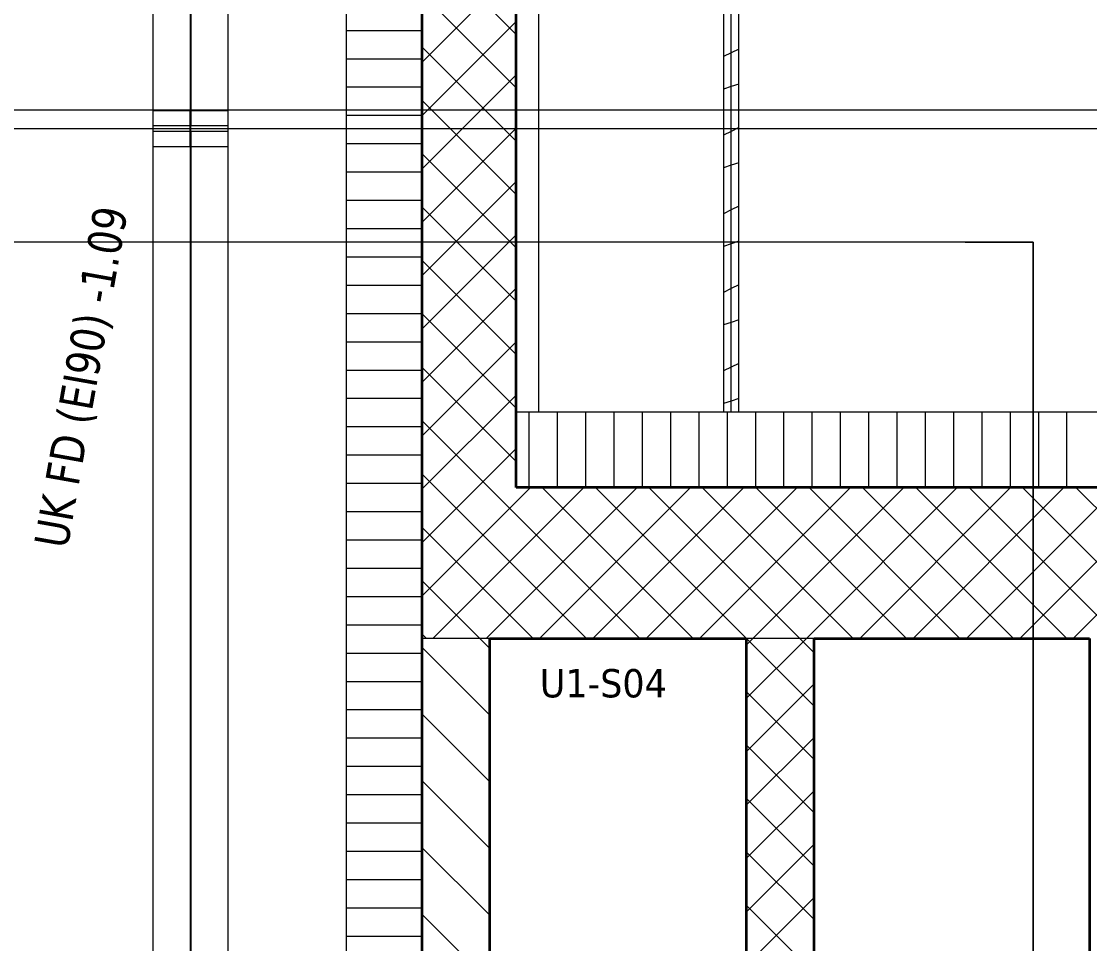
# Model space of a CAD drawing. Extents: x -982 to 937, y -179 to 616.
# Drawn here: x -503.9 to -447.3, y 103.4 to 152.3 of the extents above; entities that cross this region are included whole.
import ezdxf
from ezdxf.lldxf.tags import DXFTag

# ---------------------------------------------------------------- set-up
doc = ezdxf.new("R2010")
doc.units = 0
doc.layers.get('0').update_dxf_attribs({"lineweight": 13})
for name, color, linetype, lineweight in [('A-____-NOTE-TEXT', 7, 'Continuous', 9), ('A-AREA-____-IDEN', 7, 'Continuous', 5), ('A-DETL-____-HDLN', 7, '_Verdeckte Linien_', 9), ('A-FLOR-____-OVHD', 7, 'Strichpunkt - Fein', 9), ('A-GENM-____-OTLN', 7, 'Continuous', 9), ('A-WALL-____-MCUT', 7, 'Continuous', 35), ('A-WALL-____-PATT', 7, 'Continuous', 35), ('A-WALL-FNSH-MCUT', 7, 'Continuous', 35)]:
    doc.layers.add(name, color=color, linetype=linetype, lineweight=lineweight)
doc.layers.add('EL01_WAN_Röhre Boden', color=7, linetype='Continuous', lineweight=13, true_color=0xff6666)
doc.styles.get("Standard").update_dxf_attribs({"font": 'arial.ttf'})
tags = doc.linetypes.add('_Verdeckte Linien_', pattern=[0.15, 0.1, -0.05]).pattern_tags.tags
tags[6:7] = [DXFTag(74, 4), DXFTag(75, 0), DXFTag(340, '0'), DXFTag(46, 1.0), DXFTag(50, 0.0), DXFTag(44, 0.0), DXFTag(45, 0.0)]
tags[4:5] = [DXFTag(74, 4), DXFTag(75, 0), DXFTag(340, '0'), DXFTag(46, 1.0), DXFTag(50, 0.0), DXFTag(44, 0.0), DXFTag(45, 0.0)]
tags = doc.linetypes.add('ACAD_ISO03W100', pattern=[30, 12, -18]).pattern_tags.tags
tags[6:7] = [DXFTag(74, 4), DXFTag(75, 0), DXFTag(340, '0'), DXFTag(46, 0.0), DXFTag(50, 0.0), DXFTag(44, 0.0), DXFTag(45, 0.0)]
tags[4:5] = [DXFTag(74, 4), DXFTag(75, 0), DXFTag(340, '0'), DXFTag(46, 0.0), DXFTag(50, 0.0), DXFTag(44, 0.0), DXFTag(45, 0.0)]
tags = doc.linetypes.add('Strichpunkt - Fein', pattern=[0.2, 0.1, -0.05, 0, -0.05]).pattern_tags.tags
tags[10:11] = [DXFTag(74, 4), DXFTag(75, 0), DXFTag(340, '0'), DXFTag(46, 1.0), DXFTag(50, 0.0), DXFTag(44, 0.0), DXFTag(45, 0.0)]
tags[8:9] = [DXFTag(74, 4), DXFTag(75, 0), DXFTag(340, '0'), DXFTag(46, 1.0), DXFTag(50, 0.0), DXFTag(44, 0.0), DXFTag(45, 0.0)]
tags[6:7] = [DXFTag(74, 4), DXFTag(75, 0), DXFTag(340, '0'), DXFTag(46, 1.0), DXFTag(50, 0.0), DXFTag(44, 0.0), DXFTag(45, 0.0)]
tags[4:5] = [DXFTag(74, 4), DXFTag(75, 0), DXFTag(340, '0'), DXFTag(46, 1.0), DXFTag(50, 0.0), DXFTag(44, 0.0), DXFTag(45, 0.0)]
tags = doc.linetypes.add('STRICHPUNKT2', pattern=[12.7, 6.35, -3.175, 0, -3.175]).pattern_tags.tags
tags[10:11] = [DXFTag(74, 4), DXFTag(75, 0), DXFTag(340, '0'), DXFTag(46, 0.0), DXFTag(50, 0.0), DXFTag(44, 0.0), DXFTag(45, 0.0)]
tags[8:9] = [DXFTag(74, 4), DXFTag(75, 0), DXFTag(340, '0'), DXFTag(46, 0.0), DXFTag(50, 0.0), DXFTag(44, 0.0), DXFTag(45, 0.0)]
tags[6:7] = [DXFTag(74, 4), DXFTag(75, 0), DXFTag(340, '0'), DXFTag(46, 0.0), DXFTag(50, 0.0), DXFTag(44, 0.0), DXFTag(45, 0.0)]
tags[4:5] = [DXFTag(74, 4), DXFTag(75, 0), DXFTag(340, '0'), DXFTag(46, 0.0), DXFTag(50, 0.0), DXFTag(44, 0.0), DXFTag(45, 0.0)]

# ---------------------------------------------------------------- blocks, each defined once
blk = doc.blocks.new('Referenz-A0UJ2GQRXE', base_point=(-954.019, -167.52))
at = {"layer": 'A-DETL-____-HDLN', "color": 0, "linetype": '_Verdeckte Linien_', "ltscale": 0.13}
for p, q in [((-178.659, 147.593), (-548.359, 147.593)), ((-364.059, 146.593), (-537.388, 146.593)), ((-450.259, 140.593), (-528.674, 140.593)), ((-453.859, 140.593), (-450.259, 140.593)), ((-450.259, 64.793), (-450.259, 140.593)), ((-450.259, 140.593), (-450.259, 46.293))]:
    blk.add_line(p, q, dxfattribs=at)
at = {"layer": 'A-FLOR-____-OVHD', "color": 0, "linetype": 'Strichpunkt - Fein', "ltscale": 0.13}
blk.add_line((-476.459, 131.593), (-476.459, 221.793), dxfattribs=at)
at = {"layer": 'A-GENM-____-OTLN', "color": 0, "linetype": '_Verdeckte Linien_', "ltscale": 0.13}
for p, q in [((-447.259, 119.593), (-461.859, 119.593)), ((-461.859, 119.593), (-461.859, 65.593)), ((-447.259, 65.593), (-447.259, 119.593))]:
    blk.add_line(p, q, dxfattribs=at)
at = {"layer": 'A-WALL-____-MCUT', "color": 0, "linetype": 'Continuous', "lineweight": 9, "ltscale": 0.13}
for p, q in [((-486.659, 222.993), (-486.659, 59.593)), ((-466.259, 131.593), (-466.259, 198.193)), ((-350.259, 131.593), (-477.659, 131.593)), ((-479.059, 119.593), (-482.659, 119.593)), ((-461.859, 119.593), (-465.459, 119.593))]:
    blk.add_line(p, q, dxfattribs=at)
at = {"layer": 'A-WALL-____-MCUT', "color": 0, "linetype": 'Continuous', "ltscale": 0.35}
for p, q in [((-482.659, 222.793), (-482.659, 59.593)), ((-477.659, 127.593), (-477.659, 222.793)), ((-350.259, 127.593), (-477.659, 127.593)), ((-479.059, 65.593), (-479.059, 119.593)), ((-479.059, 119.593), (-465.459, 119.593)), ((-465.459, 119.593), (-465.459, 65.593)), ((-461.859, 119.593), (-447.259, 119.593)), ((-461.859, 65.593), (-461.859, 119.593)), ((-447.259, 119.593), (-447.259, 61.593))]:
    blk.add_line(p, q, dxfattribs=at)
at = {"layer": 'A-WALL-____-PATT', "color": 0, "linetype": 'Continuous', "lineweight": 9, "ltscale": 0.13}
for p, q in [((-477.659, 151.605), (-482.659, 156.605)), ((-482.659, 150.12), (-477.659, 155.12)), ((-477.659, 148.777), (-482.659, 153.777)), ((-482.659, 151.802), (-486.659, 151.802)), ((-482.659, 147.292), (-477.659, 152.292)), ((-477.659, 145.948), (-482.659, 150.948)), ((-466.259, 150.631), (-466.659, 150.431)), ((-465.859, 150.831), (-466.259, 150.631)), ((-482.659, 150.302), (-486.659, 150.302)), ((-482.659, 144.463), (-477.659, 149.463)), ((-465.859, 148.97), (-466.259, 148.836)), ((-482.659, 148.802), (-486.659, 148.802)), ((-466.259, 148.836), (-466.659, 148.703)), ((-477.659, 143.12), (-482.659, 148.12)), ((-482.659, 147.302), (-486.659, 147.302)), ((-465.859, 146.666), (-466.259, 146.466)), ((-482.659, 141.635), (-477.659, 146.635)), ((-466.259, 146.466), (-466.659, 146.266)), ((-482.659, 145.802), (-486.659, 145.802)), ((-477.659, 140.291), (-482.659, 145.291)), ((-466.259, 144.671), (-466.659, 144.538)), ((-465.859, 144.805), (-466.259, 144.671)), ((-482.659, 144.302), (-486.659, 144.302)), ((-482.659, 138.807), (-477.659, 143.807)), ((-482.659, 142.802), (-486.659, 142.802)), ((-477.659, 137.463), (-482.659, 142.463)), ((-466.259, 142.301), (-466.659, 142.101)), ((-465.859, 142.501), (-466.259, 142.301)), ((-482.659, 141.302), (-486.659, 141.302)), ((-482.659, 135.978), (-477.659, 140.978)), ((-466.259, 140.507), (-466.659, 140.373)), ((-465.859, 140.64), (-466.259, 140.507)), ((-482.659, 139.802), (-486.659, 139.802)), ((-477.659, 134.635), (-482.659, 139.635)), ((-482.659, 138.302), (-486.659, 138.302)), ((-465.859, 138.336), (-466.259, 138.136)), ((-482.659, 133.15), (-477.659, 138.15)), ((-466.259, 138.136), (-466.659, 137.936)), ((-482.659, 136.802), (-486.659, 136.802)), ((-477.659, 131.806), (-482.659, 136.806)), ((-465.859, 136.475), (-466.259, 136.342)), ((-466.259, 136.342), (-466.659, 136.209)), ((-482.659, 135.302), (-486.659, 135.302)), ((-482.659, 130.321), (-477.659, 135.321)), ((-482.659, 133.802), (-486.659, 133.802)), ((-477.659, 128.978), (-482.659, 133.978)), ((-466.259, 133.972), (-466.659, 133.772)), ((-465.859, 134.172), (-466.259, 133.972)), ((-482.659, 132.302), (-486.659, 132.302)), ((-482.559, 127.593), (-477.659, 132.493)), ((-466.259, 132.177), (-466.659, 132.044)), ((-465.859, 132.311), (-466.259, 132.177)), ((-476.959, 127.593), (-476.959, 131.593)), ((-475.459, 127.593), (-475.459, 131.593)), ((-473.959, 127.593), (-473.959, 131.593)), ((-472.459, 127.593), (-472.459, 131.593)), ((-470.959, 127.593), (-470.959, 131.593)), ((-469.459, 127.593), (-469.459, 131.593)), ((-467.959, 127.593), (-467.959, 131.593)), ((-466.459, 127.593), (-466.459, 131.593)), ((-464.959, 127.593), (-464.959, 131.593)), ((-463.459, 127.593), (-463.459, 131.593)), ((-461.959, 127.593), (-461.959, 131.593)), ((-460.459, 127.593), (-460.459, 131.593)), ((-458.959, 127.593), (-458.959, 131.593)), ((-457.459, 127.593), (-457.459, 131.593)), ((-455.959, 127.593), (-455.959, 131.593)), ((-454.459, 127.593), (-454.459, 131.593)), ((-452.959, 127.593), (-452.959, 131.593)), ((-451.459, 127.593), (-451.459, 131.593)), ((-449.959, 127.593), (-449.959, 131.593)), ((-448.459, 127.593), (-448.459, 131.593)), ((-482.659, 130.802), (-486.659, 130.802)), ((-479.102, 127.593), (-482.659, 131.149)), ((-482.659, 129.302), (-486.659, 129.302)), ((-479.731, 127.593), (-477.659, 129.664)), ((-481.931, 127.593), (-482.659, 128.321)), ((-482.659, 127.802), (-486.659, 127.802)), ((-482.659, 127.493), (-482.559, 127.593)), ((-482.659, 124.664), (-479.731, 127.593)), ((-482.659, 121.836), (-476.902, 127.593)), ((-482.074, 119.593), (-474.074, 127.593)), ((-473.931, 119.593), (-481.931, 127.593)), ((-479.245, 119.593), (-471.245, 127.593)), ((-471.102, 119.593), (-479.102, 127.593)), ((-476.417, 119.593), (-468.417, 127.593)), ((-468.274, 119.593), (-476.274, 127.593)), ((-473.588, 119.593), (-465.588, 127.593)), ((-465.446, 119.593), (-473.446, 127.593)), ((-470.76, 119.593), (-462.76, 127.593)), ((-462.617, 119.593), (-470.617, 127.593)), ((-467.932, 119.593), (-459.932, 127.593)), ((-459.789, 119.593), (-467.789, 127.593)), ((-465.103, 119.593), (-457.103, 127.593)), ((-456.96, 119.593), (-464.96, 127.593)), ((-462.275, 119.593), (-454.275, 127.593)), ((-454.132, 119.593), (-462.132, 127.593)), ((-459.446, 119.593), (-451.446, 127.593)), ((-451.303, 119.593), (-459.303, 127.593)), ((-456.618, 119.593), (-448.618, 127.593)), ((-448.475, 119.593), (-456.475, 127.593)), ((-453.789, 119.593), (-445.789, 127.593)), ((-445.647, 119.593), (-453.647, 127.593)), ((-450.961, 119.593), (-442.961, 127.593)), ((-442.818, 119.593), (-450.818, 127.593)), ((-448.133, 119.593), (-440.133, 127.593)), ((-439.99, 119.593), (-447.99, 127.593)), ((-482.659, 126.302), (-486.659, 126.302)), ((-476.759, 119.593), (-482.659, 125.492)), ((-482.659, 124.802), (-486.659, 124.802)), ((-482.659, 123.302), (-486.659, 123.302)), ((-479.588, 119.593), (-482.659, 122.664)), ((-482.659, 121.802), (-486.659, 121.802)), ((-482.659, 120.302), (-486.659, 120.302)), ((-482.416, 119.593), (-482.659, 119.836)), ((-479.588, 119.593), (-479.059, 119.064)), ((-465.459, 119.237), (-465.103, 119.593)), ((-465.459, 116.409), (-462.275, 119.593)), ((-461.859, 116.006), (-465.446, 119.593)), ((-461.859, 118.835), (-462.617, 119.593)), ((-482.659, 119.129), (-479.059, 115.529)), ((-482.659, 118.802), (-486.659, 118.802)), ((-482.659, 117.302), (-486.659, 117.302)), ((-465.459, 113.58), (-461.859, 117.18)), ((-461.859, 113.178), (-465.459, 116.778)), ((-482.659, 115.802), (-486.659, 115.802)), ((-482.659, 115.593), (-479.059, 111.993)), ((-482.659, 114.302), (-486.659, 114.302)), ((-465.459, 110.752), (-461.859, 114.352)), ((-461.859, 110.349), (-465.459, 113.949)), ((-482.659, 112.802), (-486.659, 112.802)), ((-482.659, 112.057), (-479.059, 108.457)), ((-482.659, 111.302), (-486.659, 111.302)), ((-465.459, 107.923), (-461.859, 111.523)), ((-461.859, 107.521), (-465.459, 111.121)), ((-482.659, 109.802), (-486.659, 109.802)), ((-482.659, 108.302), (-486.659, 108.302)), ((-482.659, 108.522), (-479.059, 104.922)), ((-465.459, 105.095), (-461.859, 108.695)), ((-461.859, 104.692), (-465.459, 108.292)), ((-482.659, 106.802), (-486.659, 106.802)), ((-465.459, 102.266), (-461.859, 105.866)), ((-461.859, 101.864), (-465.459, 105.464)), ((-482.659, 105.302), (-486.659, 105.302)), ((-482.659, 104.986), (-479.059, 101.386)), ((-482.659, 103.802), (-486.659, 103.802))]:
    blk.add_line(p, q, dxfattribs=at)
at = {"layer": 'A-WALL-FNSH-MCUT', "color": 0, "linetype": 'Continuous', "lineweight": 9, "ltscale": 0.13}
for p, q in [((-466.659, 197.793), (-466.659, 131.593)), ((-465.859, 131.593), (-465.859, 194.195))]:
    blk.add_line(p, q, dxfattribs=at)
at = {"layer": 'A-____-NOTE-TEXT', "color": 0, "linetype": 'Continuous', "lineweight": 5, "ltscale": 0.13, "insert": (-503.221, 124.614), "char_height": 1.8, "attachment_point": 1, "rotation": 79.8791}
blk.add_mtext('{\\W0.8;\\fVerdana;UK FD (EI90) -1.09}', dxfattribs=at)
at = {"layer": 'A-AREA-____-IDEN', "color": 0, "linetype": 'Continuous', "ltscale": 0.13, "insert": (-476.403, 117.97), "char_height": 1.5, "attachment_point": 1}
blk.add_mtext('{\\W0.9;\\fVerdana;U1-S04}', dxfattribs=at)
blk = doc.blocks.new('Wickelfalzrohr-A0UJ2GVDXE', base_point=(-496.917, 146.771))
at = {"color": 0, "linetype": 'ByBlock', "lineweight": -2, "ltscale": 0.13}
for p, q in [((-496.917, 235.205), (-496.917, 146.771)), ((-496.917, 235.205), (-495.746, 235.205)), ((-495.746, 235.205), (-494.089, 235.205)), ((-494.089, 235.205), (-492.917, 235.205)), ((-492.917, 146.771), (-492.917, 235.205)), ((-496.917, 146.771), (-495.746, 146.771)), ((-495.746, 146.771), (-494.089, 146.771)), ((-494.089, 146.771), (-492.917, 146.771))]:
    blk.add_line(p, q, dxfattribs=at)
at = {"color": 0, "linetype": 'STRICHPUNKT2', "lineweight": 25, "ltscale": 0.25}
blk.add_line((-494.917, 235.205), (-494.917, 146.771), dxfattribs=at)
blk = doc.blocks.new('Steckverbinder-A0UJ2GW7XE', base_point=(-496.917, 145.671))
at = {"color": 0, "linetype": 'ByBlock', "lineweight": -2, "ltscale": 0.13}
for p, q in [((-496.907, 147.571), (-496.907, 145.671)), ((-496.907, 147.571), (-495.742, 147.571)), ((-495.742, 147.571), (-494.093, 147.571)), ((-494.093, 147.571), (-492.927, 147.571)), ((-492.927, 145.671), (-492.927, 147.571)), ((-496.917, 146.621), (-492.917, 146.621)), ((-496.907, 145.671), (-495.742, 145.671)), ((-495.742, 145.671), (-494.093, 145.671)), ((-494.093, 145.671), (-492.927, 145.671))]:
    blk.add_line(p, q, dxfattribs=at)
at = {"color": 0, "linetype": 'STRICHPUNKT2', "lineweight": 25, "ltscale": 0.25}
blk.add_line((-494.917, 145.671), (-494.917, 147.571), dxfattribs=at)
blk = doc.blocks.new('Wickelfalzrohr-A0UJ2GZXXE', base_point=(-496.917, 50.8))
at = {"color": 0, "linetype": 'ByBlock', "lineweight": -2, "ltscale": 0.13}
for p, q in [((-496.917, 146.471), (-496.917, 50.8)), ((-496.917, 146.471), (-495.746, 146.471)), ((-495.746, 146.471), (-494.089, 146.471)), ((-494.089, 146.471), (-492.917, 146.471)), ((-492.917, 50.8), (-492.917, 146.471)), ((-496.917, 50.8), (-495.746, 50.8)), ((-495.746, 50.8), (-494.089, 50.8)), ((-494.089, 50.8), (-492.917, 50.8))]:
    blk.add_line(p, q, dxfattribs=at)
at = {"color": 0, "linetype": 'STRICHPUNKT2', "lineweight": 25, "ltscale": 0.25}
blk.add_line((-494.917, 146.471), (-494.917, 50.8), dxfattribs=at)

msp = doc.modelspace()

# ---------------------------------------------------------------- block references
at = {"color": 9, "lineweight": 25, "ltscale": 0.25, "true_color": 0xc0c0c0}
msp.add_blockref('Referenz-A0UJ2GQRXE', (-954.019, -167.52), dxfattribs=at)
at = {"layer": 'EL01_WAN_Röhre Boden', "color": 6, "linetype": 'ACAD_ISO03W100', "ltscale": 1.3, "true_color": 0xff00ff}
for name, p in [('Wickelfalzrohr-A0UJ2GVDXE', (-496.917, 146.771)), ('Wickelfalzrohr-A0UJ2GZXXE', (-496.917, 50.8))]:
    msp.add_blockref(name, p, dxfattribs=at)
at = {"layer": 'EL01_WAN_Röhre Boden', "color": 1, "linetype": 'ACAD_ISO03W100', "ltscale": 1.3, "true_color": 0xff0000}
msp.add_blockref('Steckverbinder-A0UJ2GW7XE', (-496.917, 145.671), dxfattribs=at)

doc.saveas('drawing.dxf')
